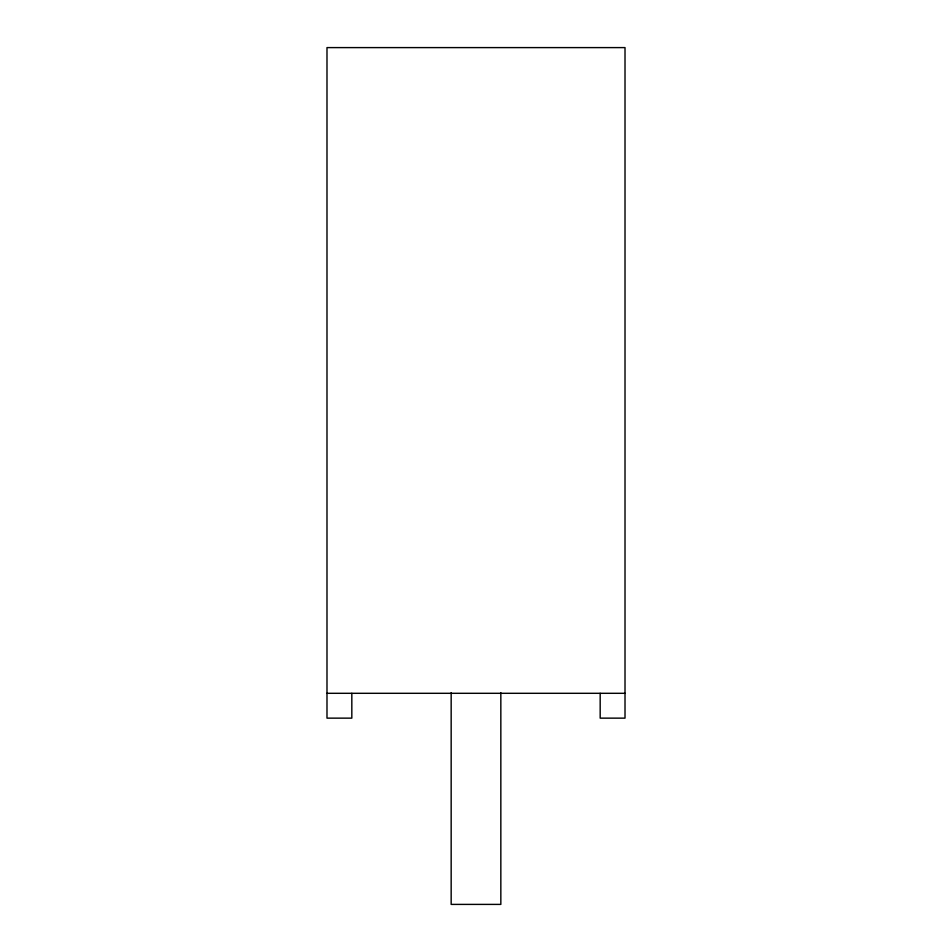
<?xml version="1.0" encoding="UTF-8"?>
<svg xmlns="http://www.w3.org/2000/svg" width="952" height="952" viewBox="0 0 952 952"><rect width="100%" height="100%" fill="white"/><g stroke="black" fill="none" stroke-linecap="round" stroke-linejoin="round"><path stroke-width="1.43" d="M326.988 693.306L625.012 693.306M600.177 693.306L600.177 718.141L625.012 718.141L625.012 47.6L326.988 47.6L326.988 718.141L351.823 718.141L351.823 693.306M500.835 692.723L500.835 904.4L451.165 904.4L451.165 692.723"/></g></svg>
